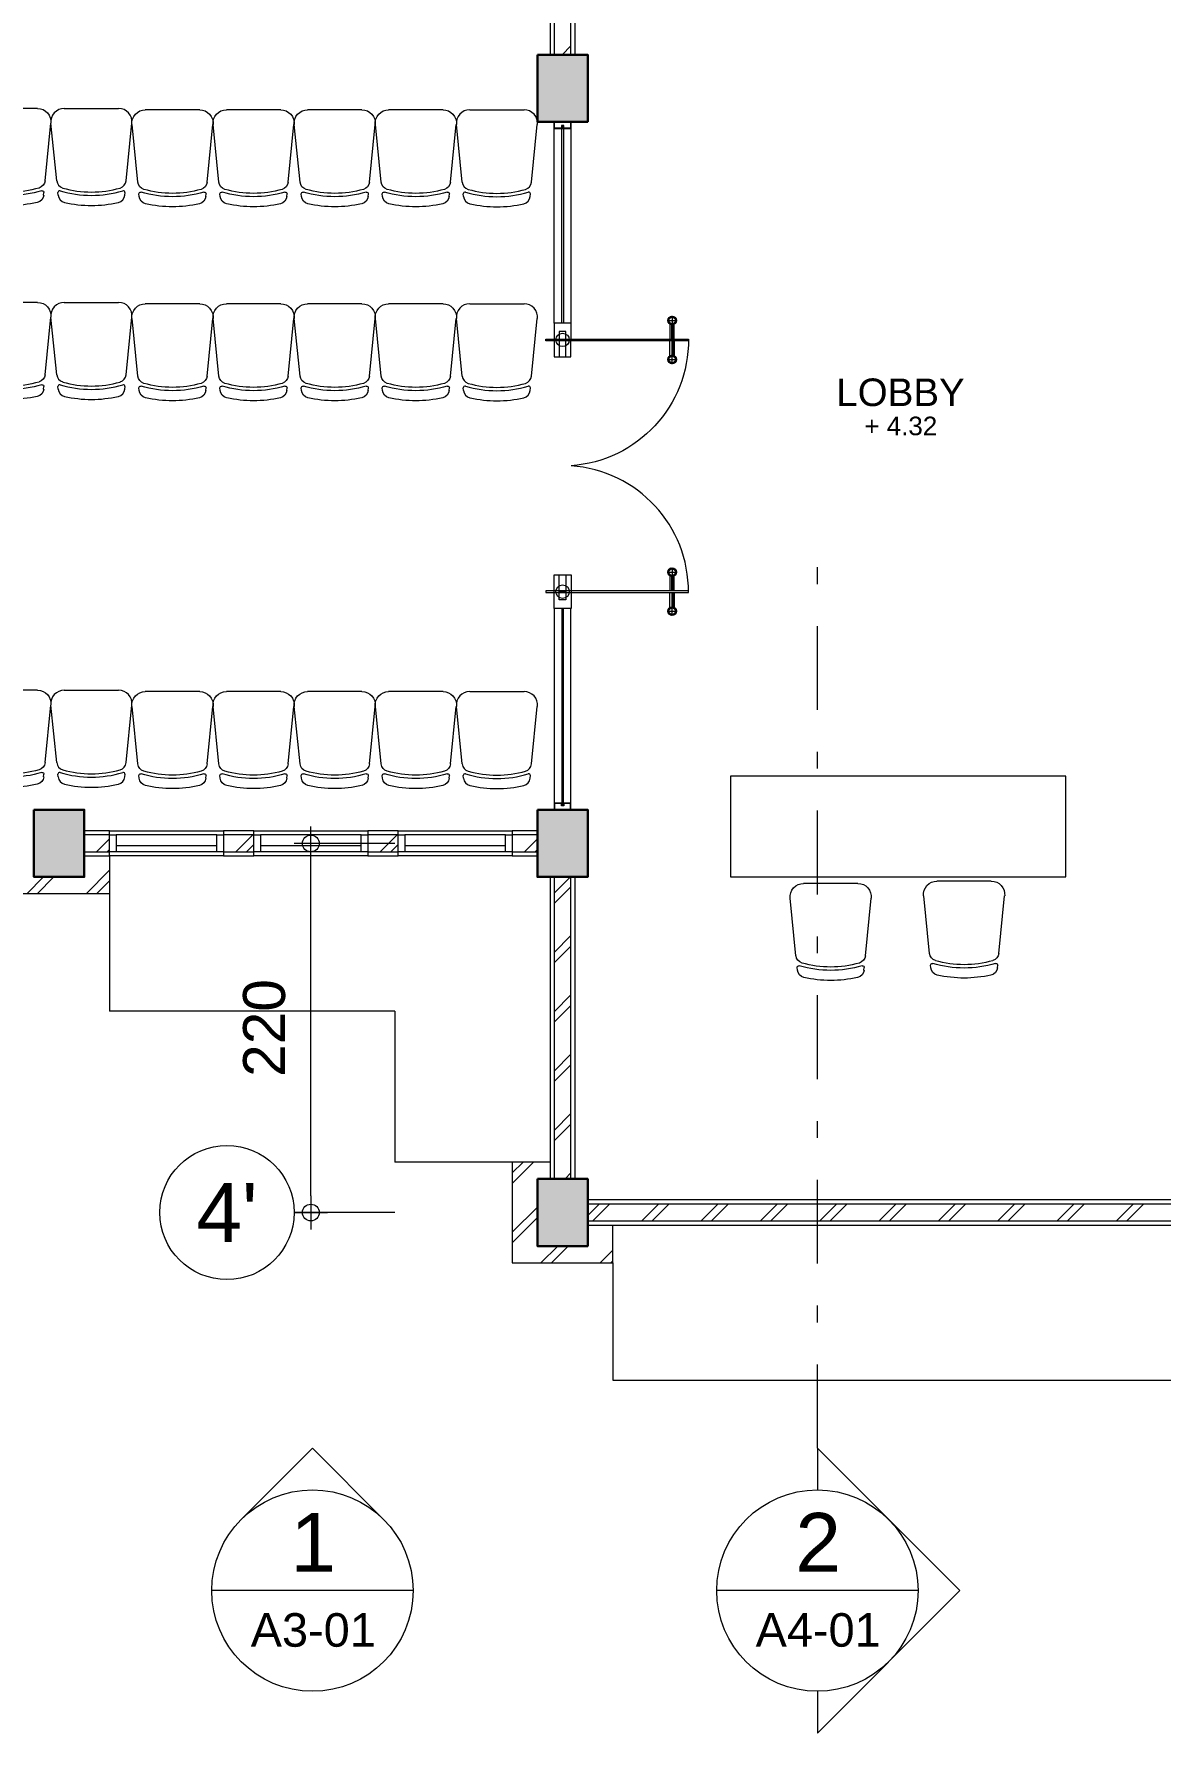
# Model space of a CAD drawing. Header units: millimetres. Extents: x -11 to 1625, y -267 to 180.
# Drawn here: x 1363.57 to 1370.28, y 148.81 to 158.93 of the extents above; entities that cross this region are included whole.
import ezdxf
from ezdxf.enums import TextEntityAlignment as Align

# ---------------------------------------------------------------- set-up
doc = ezdxf.new("R2010")
doc.units = ezdxf.units.MM
doc.linetypes.add('DASHDOT', pattern=[1, 0.5, -0.25, 0, -0.25])
for name, color, linetype, lineweight in [('ars', 11, 'Continuous', 5), ('dinding', 5, 'Continuous', 15), ('FURNITURE', 163, 'Continuous', 5), ('KOLOM', 1, 'Continuous', 30), ('kus', 63, 'Continuous', 15), ('lan', 7, 'Continuous', 15), ('not', 7, 'Continuous', 20), ('sol kol', 8, 'Continuous', 0), ('u', 6, 'Continuous', 20)]:
    doc.layers.add(name, color=color, linetype=linetype, lineweight=lineweight)
doc.styles.add('S', font='SIMPLEX', dxfattribs={"width": 1.1})
doc.styles.get("Standard").update_dxf_attribs({"font": 'ARIALUNI.TTF'})
doc.dimstyles.new('SK100', dxfattribs={"dimtxt": 0.25, "dimasz": 0.1, "dimexe": 0.1, "dimexo": 0, "dimgap": 0.15, "dimtad": 1, "dimdec": 0, "dimlfac": 100, "dimzin": 12, "dimdsep": 46, "dimtxsty": 'Standard', "dimblk": 'BULAT', "dimcen": 0.1, "dimclrd": 256, "dimclre": 256, "dimclrt": 256, "dimadec": 0, "dimazin": 3, "dimtfac": 1, "dimtdec": 0, "dimtofl": 0, "dimtmove": 0, "dimatfit": 3, "dimldrblk": 'BULAT', "dimfxl": 0, "dimtolj": 1, "dimtzin": 0, "dimlwd": -1, "dimlwe": -1, "dimarcsym": 0})
pattern_1 = [(45, (1368.22145, 152.53536), (-0.176777, 0.176777), []), (45, (1368.28395, 152.53536), (-0.176777, 0.176777), [])]

# ---------------------------------------------------------------- blocks, each defined once
blk = doc.blocks.new('BULAT')
for p, q in [((-1, 0), (1, 0)), ((0, -1), (0, 1))]:
    blk.add_line(p, q)
blk.add_circle((0, 0), 0.5)
blk = doc.blocks.new('*D1415')
at = {"layer": 'Defpoints', "color": 0, "ltscale": 0.15}
for p in [(1365.221, 154.11), (1365.721, 154.11), (1365.721, 151.91)]:
    blk.add_point(p, dxfattribs=at)
at = {"layer": 'u', "ltscale": 0.15}
for p, q in [((1365.721, 154.11), (1365.121, 154.11)), ((1365.221, 152.01), (1365.221, 154.01)), ((1365.721, 151.91), (1365.121, 151.91))]:
    blk.add_line(p, q, dxfattribs=at)
at = {"layer": 'u', "ltscale": 0.15, "xscale": 0.1, "yscale": 0.1, "zscale": 0.1}
for p, rotation in [((1365.221, 154.11), 90), ((1365.221, 151.91), 270)]:
    blk.add_blockref('BULAT', p, dxfattribs=dict(at, rotation=rotation))
at = {"layer": 'u', "ltscale": 0.15, "insert": (1364.944, 153.01), "char_height": 0.25, "attachment_point": 5, "rotation": 90}
blk.add_mtext('\\A1;220', dxfattribs=at)
blk = doc.blocks.new('NAV')
blk.add_circle((0, -0.4), 0.4)
at = {"style": 'S', "width": 0.75, "flags": 4}
blk.add_attdef('AV', text='', height=0.3, dxfattribs=at).set_placement((0, -0.4), align=Align.MIDDLE)
blk = doc.blocks.new('K1')
at = {"layer": 'KOLOM'}
blk.add_lwpolyline([(0.2, 0.15), (-0.2, 0.15), (-0.2, -0.15), (0.2, -0.15), (0.2, 0.15)], dxfattribs=at)
blk = doc.blocks.new('P1')
at = {"lineweight": 5}
h = blk.add_hatch(dxfattribs=at)
h.set_pattern_fill('ANSI31', color=256, scale=0.020282, angle=-315, style=0)
h.set_pattern_definition([(179.99999863, (-506.106483, 1417.280242), (6.07e-11, 0.0025352112676), [])])
h.paths.add_polyline_path([(-1.729, 0.805, -1), (-1.693, 0.77, -1)])
h.paths.add_polyline_path([(-1.724, 0.801, 1), (-1.697, 0.774, 1)], flags=16)
h = blk.add_hatch(dxfattribs=at)
h.set_pattern_fill('ANSI31', color=256, scale=0.020282, angle=-315, style=0)
h.set_pattern_definition([(270.00000137, (1414.9464214, -503.7726625), (0.0025352112676, 6.07e-11), [])])
h.paths.add_polyline_path([(-1.528, 0.605, 1), (-1.564, 0.641, 1)])
h.paths.add_polyline_path([(-1.532, 0.609, -1), (-1.56, 0.637, -1)], flags=16)
h = blk.add_hatch(dxfattribs=at)
h.set_pattern_fill('ANSI31', color=256, scale=0.020282, angle=-315, style=0)
h.set_pattern_definition([(179.99999863, (-505.0458133, 1416.2195722), (6.07e-11, 0.0025352112676), [])])
h.paths.add_polyline_path([(-0.668, -0.255, -1), (-0.632, -0.291, -1)])
h.paths.add_polyline_path([(-0.664, -0.259, 1), (-0.636, -0.287, 1)], flags=16)
h = blk.add_hatch(dxfattribs=at)
h.set_pattern_fill('ANSI31', color=256, scale=0.020282, angle=-315, style=0)
h.set_pattern_definition([(270.00000137, (1416.0070912, -504.8333323), (0.0025352112676, 6.07e-11), [])])
h.paths.add_polyline_path([(-0.468, -0.455, 1), (-0.504, -0.42, 1)])
h.paths.add_polyline_path([(-0.472, -0.451, -1), (-0.499, -0.424, -1)], flags=16)
for p, q in [((-1.724, 0.801), (-1.697, 0.774)), ((-1.686, 0.781), (-1.623, 0.718)), ((-1.553, 0.648), (-1.616, 0.711)), ((-1.532, 0.609), (-1.56, 0.637)), ((-0.664, -0.259), (-0.636, -0.287)), ((-0.625, -0.28), (-0.562, -0.343)), ((-0.492, -0.413), (-0.555, -0.35)), ((-0.472, -0.451), (-0.499, -0.424))]:
    blk.add_line(p, q, dxfattribs=at)
at = {"color": 9, "lineweight": 5}
for p, q in [((-1.641, 0.7), (-1.704, 0.763)), ((-1.634, 0.693), (-1.571, 0.63)), ((-0.58, -0.361), (-0.643, -0.298)), ((-0.573, -0.368), (-0.51, -0.431))]:
    blk.add_line(p, q, dxfattribs=at)
at = {"color": 8, "lineweight": 5}
for p, q in [((-1.64, 0.701), (-1.703, 0.763)), ((-1.639, 0.702), (-1.701, 0.764)), ((-1.636, 0.705), (-1.697, 0.766)), ((-1.631, 0.71), (-1.692, 0.771)), ((-1.633, 0.694), (-1.57, 0.631)), ((-1.632, 0.695), (-1.57, 0.633)), ((-1.629, 0.698), (-1.568, 0.637)), ((-1.624, 0.703), (-1.563, 0.642)), ((-0.58, -0.36), (-0.642, -0.297)), ((-0.578, -0.358), (-0.64, -0.296)), ((-0.575, -0.356), (-0.636, -0.294)), ((-0.57, -0.351), (-0.631, -0.29)), ((-0.572, -0.367), (-0.51, -0.43)), ((-0.571, -0.366), (-0.509, -0.428)), ((-0.568, -0.363), (-0.507, -0.424)), ((-0.563, -0.358), (-0.502, -0.419))]:
    blk.add_line(p, q, dxfattribs=at)
for points in [[(-1.1, 1.241), (-1.701, 0.64), (-1.694, 0.633), (-1.093, 1.234), (-1.1, 1.241)], [(-1.273, 1.202), (-1.202, 1.273), (-1.061, 1.132), (-1.132, 1.061), (-1.273, 1.202)], [(-0.071, 0), (0, 0.071), (-0.142, 0.212), (-0.212, 0.142), (-0.071, 0)], [(-0.032, 0.173), (-0.633, -0.428), (-0.64, -0.421), (-0.039, 0.18), (-0.032, 0.173)]]:
    blk.add_lwpolyline(points)
at = {"lineweight": 9}
for points in [[(-1.153, 1.181), (-1.181, 1.153), (-1.216, 1.188), (-1.188, 1.216)], [(-1.082, 1.11), (-1.11, 1.082), (-1.181, 1.153), (-1.153, 1.181)], [(-0.163, 0.191), (-0.191, 0.163), (-0.12, 0.092), (-0.092, 0.12)], [(-0.092, 0.12), (-0.12, 0.092), (-0.085, 0.057), (-0.057, 0.085)]]:
    blk.add_lwpolyline(points, close=True, dxfattribs=at)
at = {"lineweight": 5}
for points in [[(-1.697, 0.801), (-1.724, 0.774)], [(-1.532, 0.637), (-1.56, 0.609)], [(-0.636, -0.259), (-0.664, -0.287)], [(-0.472, -0.424), (-0.499, -0.451)]]:
    blk.add_lwpolyline(points, dxfattribs=at)
for points in [[(-1.701, 0.64, 0.396093), (-0.672, 0.601)], [(-0.633, -0.428, -0.396093), (-0.672, 0.601)]]:
    blk.add_lwpolyline(points, format="xyb")
for centre in [(-1.167, 1.167), (-0.106, 0.106)]:
    blk.add_circle(centre, 0.04)
for centre, radius in [((-1.711, 0.788), 0.0254), ((-1.711, 0.788), 0.0195), ((-1.546, 0.623), 0.0254), ((-1.546, 0.623), 0.0195), ((-0.65, -0.273), 0.0254), ((-0.65, -0.273), 0.0195), ((-0.486, -0.437), 0.0254), ((-0.486, -0.437), 0.0195)]:
    blk.add_circle(centre, radius, dxfattribs=at)
blk = doc.blocks.new('NOTASI RUANG')
at = {"layer": 'not'}
for height, p in [(0.26, (-0.011, 0.3)), (0.175, (-0.009, -0.017))]:
    blk.add_attdef('RUANG', text='', height=height, dxfattribs=at).set_placement(p, align=Align.MIDDLE_CENTER)
blk = doc.blocks.new('KR 02')
for p, q in [((-0.431, 0.207), (-0.088, 0.241)), ((-0.516, 0.198), (-0.501, 0.2)), ((0, 0.162), (0, -0.162)), ((-0.516, -0.198), (-0.501, -0.2)), ((-0.431, -0.207), (-0.088, -0.241))]:
    blk.add_line(p, q)
for centre, radius, start, end in [((-0.426, 0.157), 0.05, 95.7106, 164.1329), ((-0.08, 0.162), 0.08, 0, 95.7106), ((0.127, 0), 0.705, 166.8763, 193.1237), ((-0.511, 0.149), 0.05, 95.7106, 166.8763), ((0.127, 0), 0.645, 163.134, 196.866), ((-0.5, 0.19), 0.01, 343.134, 95.7106), ((0.127, 0), 0.625, 164.1329, 195.8671), ((-0.511, -0.149), 0.05, 193.1237, 264.2894), ((-0.5, -0.19), 0.01, 264.2894, 16.866), ((-0.426, -0.157), 0.05, 195.8671, 264.2894), ((-0.08, -0.162), 0.08, 264.2894, 0)]:
    blk.add_arc(centre, radius, start, end)
blk = doc.blocks.new('KURSI AULA')
at = {"rotation": 90}
for p in [(-8.222, 7.512), (-7.739, 7.512), (-7.256, 7.512), (-6.773, 7.512), (-5.807, 7.52), (-5.324, 7.52), (-2.416, 7.52), (0, 7.512), (-8.222, 6.356), (-7.739, 6.356), (-7.256, 6.356), (-6.773, 6.356), (-5.807, 6.365), (-5.324, 6.365), (-2.416, 6.365), (0, 6.356), (-8.222, 5.201), (-7.739, 5.201), (-7.256, 5.201), (-6.773, 5.201), (-5.807, 5.209), (-5.324, 5.209), (-2.416, 5.209), (0, 5.201), (-5.807, 4.053), (-5.324, 4.053), (-2.416, 4.053), (-8.222, 4.045), (-7.739, 4.045), (-7.256, 4.045), (-6.773, 4.045), (0, 4.045), (-8.222, 2.889), (-7.739, 2.889), (-7.256, 2.889), (-6.773, 2.889), (-5.807, 2.897), (-5.324, 2.897), (-2.416, 2.897), (0, 2.889), (-8.222, 1.734), (-7.739, 1.734), (-7.256, 1.734), (-6.773, 1.734), (-5.807, 1.742), (-5.324, 1.742), (-8.222, 0.578), (-7.739, 0.578), (-7.256, 0.578), (-6.773, 0.578), (-5.807, 0.586), (-5.324, 0.586), (-4.349, 0.586), (-3.866, 0.586), (-2.416, 0.586), (0, 0.578)]:
    blk.add_blockref('KR 02', p, dxfattribs=at)
at = {"xscale": -1, "rotation": 270}
for p in [(-6.29, 7.52), (-3.382, 7.52), (-2.899, 7.52), (-1.933, 7.512), (-1.45, 7.512), (-0.966, 7.512), (-0.483, 7.512), (-6.29, 6.365), (-3.382, 6.365), (-2.899, 6.365), (-1.933, 6.356), (-1.45, 6.356), (-0.966, 6.356), (-0.483, 6.356), (-6.29, 5.209), (-3.382, 5.209), (-2.899, 5.209), (-1.933, 5.201), (-1.45, 5.201), (-0.966, 5.201), (-0.483, 5.201), (-6.29, 4.053), (-3.382, 4.053), (-2.899, 4.053), (-1.933, 4.045), (-1.45, 4.045), (-0.966, 4.045), (-0.483, 4.045), (-6.29, 2.897), (-3.382, 2.897), (-2.899, 2.897), (-1.933, 2.889), (-1.45, 2.889), (-0.966, 2.889), (-0.483, 2.889), (-6.29, 1.742), (-6.29, 0.586), (-4.832, 0.586), (-3.382, 0.586), (-2.899, 0.586), (-1.933, 0.578), (-1.45, 0.578), (-0.966, 0.578), (-0.483, 0.578)]:
    blk.add_blockref('KR 02', p, dxfattribs=at)
blk = doc.blocks.new('FUR1')
blk.add_lwpolyline([(-0.992, -0.6), (1.008, -0.6), (1.008, 0), (-0.992, 0), (-0.992, -0.6)])
at = {"xscale": -1, "rotation": 270}
for p in [(-0.394, -0.639), (-0.394, -0.639), (0.401, -0.625), (0.401, -0.625)]:
    blk.add_blockref('KR 02', p, dxfattribs=at)
blk = doc.blocks.new('Npkn')
for p, q in [((0, 0.849), (0.849, 0)), ((0, 0.849), (0, 0.6)), ((0.6, 0), (-0.6, 0)), ((0, -0.849), (0.849, 0)), ((0, -0.6), (0, -0.849))]:
    blk.add_line(p, q)
blk.add_circle((0, 0), 0.6)
at = {"color": 5, "style": 'S', "width": 0.75, "flags": 4}
blk.add_attdef('NO', text='', height=0.3, dxfattribs=at).set_placement((0.005, 0.113), align=Align.CENTER)
at = {"style": 'S', "width": 0.75, "flags": 4}
blk.add_attdef('NOLBR', text='', height=0.2, dxfattribs=at).set_placement((0.005, -0.334), align=Align.CENTER)
blk = doc.blocks.new('Ntm')
for p, q in [((-0.424, 0.424), (0, 0.849)), ((0.424, 0.424), (0, 0.849)), ((0.6, 0), (-0.6, 0))]:
    blk.add_line(p, q)
blk.add_circle((0, 0), 0.6)
at = {"color": 5, "style": 'S', "width": 0.75, "flags": 4}
blk.add_attdef('NO', text='', height=0.3, dxfattribs=at).set_placement((0.005, 0.113), align=Align.CENTER)
at = {"style": 'S', "width": 0.75, "flags": 4}
blk.add_attdef('NOLBR', text='', height=0.2, dxfattribs=at).set_placement((0.005, -0.334), align=Align.CENTER)

msp = doc.modelspace()

# ---------------------------------------------------------------- hatches: boundary and pattern name
at = {"layer": 'ars'}
h = msp.add_hatch(dxfattribs=at)
h.set_pattern_fill('TEMBOK', color=256, scale=0.25)
h.set_pattern_definition(pattern_1)
h.paths.add_polyline_path([(1366.771449, 158.8103587), (1366.771449, 160.4103587), (1366.671449, 160.4103587), (1366.671449, 158.8103587)])
h = msp.add_hatch(dxfattribs=at)
h.set_pattern_fill('TEMBOK', color=256, scale=0.25)
h.set_pattern_definition([(45, (1359.59145, 152.53536), (-0.176777, 0.176777), []), (45, (1359.65395, 152.53536), (-0.176777, 0.176777), [])])
h.paths.add_polyline_path([(1364.021449, 154.1603587), (1363.871449, 154.1603587), (1363.871449, 154.0603587), (1364.021449, 154.0603587)])
h = msp.add_hatch(dxfattribs=at)
h.set_pattern_fill('TEMBOK', color=256, scale=0.25)
h.set_pattern_definition([(45, (1360.42145, 152.53536), (-0.176777, 0.176777), []), (45, (1360.48395, 152.53536), (-0.176777, 0.176777), [])])
h.paths.add_polyline_path([(1364.881449, 154.1603587), (1364.701449, 154.1603587), (1364.701449, 154.0603587), (1364.881449, 154.0603587)])
h = msp.add_hatch(dxfattribs=at)
h.set_pattern_fill('TEMBOK', color=256, scale=0.25)
h.set_pattern_definition([(45, (1361.28145, 152.53536), (-0.176777, 0.176777), []), (45, (1361.34395, 152.53536), (-0.176777, 0.176777), [])])
h.paths.add_polyline_path([(1365.741449, 154.1603587), (1365.561449, 154.1603587), (1365.561449, 154.0603587), (1365.741449, 154.0603587)])
h = msp.add_hatch(dxfattribs=at)
h.set_pattern_fill('TEMBOK', color=256, scale=0.25)
h.set_pattern_definition([(45, (1362.14145, 152.53536), (-0.176777, 0.176777), []), (45, (1362.20395, 152.53536), (-0.176777, 0.176777), [])])
h.paths.add_polyline_path([(1366.571449, 154.1603587), (1366.421449, 154.1603587), (1366.421449, 154.0603587), (1366.571449, 154.0603587)])
h = msp.add_hatch(dxfattribs=at)
h.set_pattern_fill('TEMBOK', color=256, scale=0.25)
h.set_pattern_definition([(45, (1088.9963, 85.40023), (-0.1767767, 0.1767767), []), (45, (1089.0588, 85.40023), (-0.1767767, 0.1767767), [])])
h.paths.add_polyline_path([(1363.571449, 153.9103587), (1363.571449, 154.0353587), (1363.421449, 154.0353587), (1363.421449, 153.8103587), (1364.021449, 153.8103587), (1364.021449, 154.0353587), (1363.871449, 154.0353587), (1363.871449, 153.9103587)])
h = msp.add_hatch(dxfattribs=at)
h.set_pattern_fill('TEMBOK', color=256, scale=0.25)
h.set_pattern_definition(pattern_1)
h.paths.add_polyline_path([(1366.771449, 153.9103587), (1366.671449, 153.9103587), (1366.671449, 152.1103587), (1366.771449, 152.1103587)])
h = msp.add_hatch(dxfattribs=at)
h.set_pattern_fill('TEMBOK', color=256, scale=0.25)
h.set_pattern_definition([(45, (1349.9963, 59), (-0.1767767, 0.1767767), []), (45, (1350.0588, 59), (-0.1767767, 0.1767767), [])])
h.paths.add_polyline_path([(1366.571449, 151.7103587), (1366.571449, 152.1103587), (1366.646449, 152.1103587), (1366.646449, 152.2103587), (1366.421449, 152.2103587), (1366.421449, 151.6103587), (1367.021449, 151.6103587), (1367.021449, 151.8353587), (1366.871449, 151.8353587), (1366.871449, 151.7103587)])
h = msp.add_hatch(dxfattribs=at)
h.set_pattern_fill('TEMBOK', color=256, scale=0.25)
h.set_pattern_definition(pattern_1)
h.paths.add_polyline_path([(1370.571449, 151.9603587), (1366.871449, 151.9603587), (1366.871449, 151.8603587), (1370.571449, 151.8603587)])
at = {"layer": 'sol kol'}
for points in [[(1366.571449, 158.8103587), (1366.571449, 158.4103587), (1366.871449, 158.4103587), (1366.871449, 158.8103587)], [(1363.571449, 154.3103587), (1363.571449, 153.9103587), (1363.871449, 153.9103587), (1363.871449, 154.3103587)], [(1366.571449, 154.3103587), (1366.571449, 153.9103587), (1366.871449, 153.9103587), (1366.871449, 154.3103587)], [(1366.571449, 152.1103587), (1366.571449, 151.7103587), (1366.871449, 151.7103587), (1366.871449, 152.1103587)]]:
    msp.add_hatch(color=256, dxfattribs=at).paths.add_polyline_path(points)

# ---------------------------------------------------------------- linework, layer by layer
at = {"layer": 'ars'}
for points in [[(1366.771449, 158.8103587), (1366.771449, 160.4103587), (1366.671449, 160.4103587), (1366.671449, 158.8103587)], [(1364.021449, 154.1603587), (1363.871449, 154.1603587), (1363.871449, 154.0603587), (1364.021449, 154.0603587)], [(1364.881449, 154.1603587), (1364.701449, 154.1603587), (1364.701449, 154.0603587), (1364.881449, 154.0603587)], [(1365.741449, 154.1603587), (1365.561449, 154.1603587), (1365.561449, 154.0603587), (1365.741449, 154.0603587)], [(1366.571449, 154.1603587), (1366.421449, 154.1603587), (1366.421449, 154.0603587), (1366.571449, 154.0603587)], [(1366.771449, 152.1103587), (1366.771449, 153.9103587), (1366.671449, 153.9103587), (1366.671449, 152.1103587)], [(1370.571449, 151.9603587), (1366.871449, 151.9603587), (1366.871449, 151.8603587), (1370.571449, 151.8603587)]]:
    msp.add_lwpolyline(points, close=True, dxfattribs=at)
at = {"layer": 'dinding'}
for points in [[(1366.796449, 158.8103587), (1366.796449, 160.4103587), (1366.646449, 160.4103587), (1366.646449, 158.8103587)], [(1364.021449, 154.1853587), (1363.871449, 154.1853587), (1363.871449, 154.0353587), (1364.021449, 154.0353587)], [(1364.881449, 154.1853587), (1364.701449, 154.1853587), (1364.701449, 154.0353587), (1364.881449, 154.0353587)], [(1365.741449, 154.1853587), (1365.561449, 154.1853587), (1365.561449, 154.0353587), (1365.741449, 154.0353587)], [(1366.571449, 154.1853587), (1366.421449, 154.1853587), (1366.421449, 154.0353587), (1366.571449, 154.0353587)], [(1366.796449, 152.1103587), (1366.796449, 153.9103587), (1366.646449, 153.9103587), (1366.646449, 152.1103587)], [(1370.571449, 151.9853587), (1366.871449, 151.9853587), (1366.871449, 151.8353587), (1370.571449, 151.8353587)]]:
    msp.add_lwpolyline(points, close=True, dxfattribs=at)
at = {"layer": 'kus'}
for p, q in [((1364.661449, 154.1603587), (1364.061449, 154.1603587)), ((1365.521449, 154.1603587), (1364.921449, 154.1603587)), ((1366.381449, 154.1603587), (1365.781449, 154.1603587)), ((1364.661449, 154.0953587), (1364.061449, 154.0953587)), ((1364.661449, 154.0603587), (1364.061449, 154.0603587)), ((1365.521449, 154.0953587), (1364.921449, 154.0953587)), ((1365.521449, 154.0603587), (1364.921449, 154.0603587)), ((1366.381449, 154.0953587), (1365.781449, 154.0953587)), ((1366.381449, 154.0603587), (1365.781449, 154.0603587))]:
    msp.add_line(p, q, dxfattribs=at)
for points in [[(1366.731449, 158.4103587), (1366.771449, 158.4103587), (1366.771449, 158.3703587), (1366.726949, 158.3703587), (1366.726949, 158.3718111), (1366.724449, 158.3718111), (1366.724449, 158.3735583), (1366.726949, 158.3753171), (1366.726949, 158.3853587), (1366.715949, 158.3853587), (1366.715949, 158.3753171), (1366.718449, 158.3735583), (1366.718449, 158.3718111), (1366.715949, 158.3718111), (1366.715949, 158.3703587), (1366.671449, 158.3703587), (1366.671449, 158.4103587), (1366.7279429, 158.4103587), (1366.7297017, 158.4103587), (1366.731449, 158.4103587), (1366.731449, 158.4103587)], [(1366.731449, 154.3103587), (1366.771449, 154.3103587), (1366.771449, 154.3503587), (1366.726949, 154.3503587), (1366.726949, 154.3489064), (1366.724449, 154.3489064), (1366.724449, 154.3471592), (1366.726949, 154.3454004), (1366.726949, 154.3353587), (1366.715949, 154.3353587), (1366.715949, 154.3454004), (1366.718449, 154.3471592), (1366.718449, 154.3489064), (1366.715949, 154.3489064), (1366.715949, 154.3503587), (1366.671449, 154.3503587), (1366.671449, 154.3103587), (1366.7279429, 154.3103587), (1366.7297017, 154.3103587), (1366.731449, 154.3103587), (1366.731449, 154.3103587)]]:
    msp.add_lwpolyline(points, dxfattribs=at)
for points in [[(1366.671449, 157.2103587), (1366.671449, 158.3703587), (1366.771449, 158.3703587), (1366.771449, 157.2103587)], [(1366.673449, 158.3723587), (1366.673449, 158.4083587), (1366.769449, 158.4083587), (1366.769449, 158.3723587), (1366.728949, 158.3723587), (1366.728949, 158.3873587), (1366.713949, 158.3873587), (1366.713949, 158.3723587)], [(1366.716449, 158.3853587), (1366.726449, 158.3853587), (1366.726449, 157.2103587), (1366.716449, 157.2103587)], [(1366.671449, 155.5103587), (1366.671449, 154.3503587), (1366.771449, 154.3503587), (1366.771449, 155.5103587)], [(1366.716449, 154.3353587), (1366.726449, 154.3353587), (1366.726449, 155.5103587), (1366.716449, 155.5103587)], [(1366.673449, 154.3483587), (1366.673449, 154.3123587), (1366.769449, 154.3123587), (1366.769449, 154.3483587), (1366.728949, 154.3483587), (1366.728949, 154.3333587), (1366.713949, 154.3333587), (1366.713949, 154.3483587)], [(1364.061449, 154.0603587), (1364.021449, 154.0603587), (1364.021449, 154.1603587), (1364.061449, 154.1603587)], [(1364.701449, 154.0603587), (1364.661449, 154.0603587), (1364.661449, 154.1603587), (1364.701449, 154.1603587)], [(1364.921449, 154.0603587), (1364.881449, 154.0603587), (1364.881449, 154.1603587), (1364.921449, 154.1603587)], [(1365.561449, 154.0603587), (1365.521449, 154.0603587), (1365.521449, 154.1603587), (1365.561449, 154.1603587)], [(1365.781449, 154.0603587), (1365.741449, 154.0603587), (1365.741449, 154.1603587), (1365.781449, 154.1603587)], [(1366.421449, 154.0603587), (1366.381449, 154.0603587), (1366.381449, 154.1603587), (1366.421449, 154.1603587)]]:
    msp.add_lwpolyline(points, close=True, dxfattribs=at)
at = {"layer": 'lan'}
for p, q in [((1364.021449, 154.0353587), (1364.021449, 153.8103587)), ((1364.021449, 153.8103587), (1363.421449, 153.8103587)), ((1364.021449, 153.8103587), (1364.021449, 153.1103587)), ((1365.721449, 153.1103587), (1364.021449, 153.1103587)), ((1365.721449, 153.1103587), (1365.721449, 152.2103587)), ((1366.421449, 152.2103587), (1365.721449, 152.2103587)), ((1367.021449, 151.6103587), (1367.021449, 150.9103587)), ((1367.021449, 150.9103587), (1370.421449, 150.9103587))]:
    msp.add_line(p, q, dxfattribs=at)
for points in [[(1364.701449, 154.0353587), (1364.021449, 154.0353587), (1364.021449, 154.1853587), (1364.701449, 154.1853587)], [(1365.561449, 154.0353587), (1364.881449, 154.0353587), (1364.881449, 154.1853587), (1365.561449, 154.1853587)], [(1366.421449, 154.0353587), (1365.741449, 154.0353587), (1365.741449, 154.1853587), (1366.421449, 154.1853587)]]:
    msp.add_lwpolyline(points, close=True, dxfattribs=at)
msp.add_lwpolyline([(1366.646449, 152.2103587), (1366.421449, 152.2103587), (1366.421449, 151.6103587), (1367.021449, 151.6103587), (1367.021449, 151.8353587)], dxfattribs=at)
at = {"layer": 'not', "linetype": 'DASHDOT'}
msp.add_line((1368.2395942, 150.5055634), (1368.2395942, 155.8880179), dxfattribs=at)

# ---------------------------------------------------------------- block references
ref = msp.add_blockref('NOTASI RUANG', (1368.7420787, 156.6087653), dxfattribs=dict(xscale=0.6323962268195373, yscale=0.6323962268195373, zscale=0.6323962268195373))
ref.add_attrib('RUANG', '+ 4.32', dxfattribs={"layer": 'not', "height": 0.11078627}).set_placement((1368.7365966, 156.5978502), align=Align.MIDDLE_CENTER)
ref.add_attrib('RUANG', 'LOBBY', dxfattribs={"layer": 'not', "height": 0.16431774}).set_placement((1368.7350128, 156.7983497), align=Align.MIDDLE_CENTER)
at = {"layer": 'FURNITURE'}
for name, p in [('KURSI AULA', (1366.329848, 154.4367876)), ('FUR1', (1368.7132001, 154.5103587))]:
    msp.add_blockref(name, p, dxfattribs=at)
at = {"layer": 'KOLOM', "rotation": 90}
for p in [(1366.721449, 158.6103587), (1363.721449, 154.1103587), (1366.721449, 154.1103587), (1366.721449, 151.9103587)]:
    msp.add_blockref('K1', p, dxfattribs=at)
at = {"layer": 'kus', "rotation": 134.9999999999384}
msp.add_blockref('P1', (1366.721449, 157.2606123), dxfattribs=at)
at = {"layer": 'not'}
ref = msp.add_blockref('NAV', (1364.721449, 152.3103587), dxfattribs=at)
ref.add_attrib('AV', "4'", dxfattribs={"layer": '0', "height": 0.35, "flags": 4}).set_placement((1364.721449, 151.9103587), align=Align.MIDDLE)
ref = msp.add_blockref('Ntm', (1365.2309247, 149.6570353), dxfattribs=at)
ref.add_attrib('NO', '1', dxfattribs={"layer": '0', "height": 0.35, "flags": 4}).set_placement((1365.2356903, 149.7699379), align=Align.CENTER)
ref.add_attrib('NOLBR', 'A3-01', dxfattribs={"layer": '0', "height": 0.2, "flags": 4}).set_placement((1365.2356903, 149.3227976), align=Align.CENTER)
ref = msp.add_blockref('Npkn', (1368.2395942, 149.6570353), dxfattribs=at)
ref.add_attrib('NO', '2', dxfattribs={"layer": '0', "height": 0.35, "flags": 4}).set_placement((1368.2443599, 149.7699379), align=Align.CENTER)
ref.add_attrib('NOLBR', 'A4-01', dxfattribs={"layer": '0', "height": 0.2, "flags": 4}).set_placement((1368.2443599, 149.3227976), align=Align.CENTER)

# ---------------------------------------------------------------- dimensions: what is measured, and where the dimension line sits
at = {"layer": 'u', "ltscale": 0.15}
dim = msp.add_linear_dim(base=(1365.221449, 154.1103587), p1=(1365.721449, 151.9103587), p2=(1365.721449, 154.1103587), angle=90, dimstyle='SK100', dxfattribs=at)
dim.commit()
dim.dimension.update_dxf_attribs({"geometry": '*D1415', "text_midpoint": (1365.221449, 153.0103587), "dimtype": 160})

doc.saveas('drawing.dxf')
